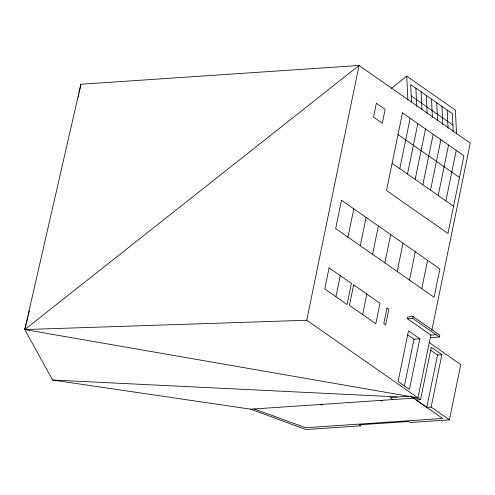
<?xml version="1.0" encoding="UTF-8"?>
<svg xmlns="http://www.w3.org/2000/svg" width="495" height="495" viewBox="0 0 495 495"><rect width="100%" height="100%" fill="white"/><g stroke="black" fill="none" stroke-linecap="round" stroke-linejoin="round"><path stroke-width="0.74" d="M78.26 97.045L78.878 94.031M79.188 92.528L80.889 84.249L359.048 65.464L470.25 143.086L431.838 330.214M429.295 342.614L460.752 364.574L449.404 419.853L431.139 407.094L441.893 354.692L431.287 347.286L420.527 399.694L306.745 320.265L359.048 65.464L24.75 329.559L52.631 380.03L250.668 409.186L305.947 429.536L360.731 425.836L361.047 424.326M347.979 237.136L353.795 208.828M335.932 296.709L340.257 275.628M360.28 245.724L366.096 217.41M372.58 254.312L378.397 225.998M362.625 314.535L366.832 294.055M399.793 168.69L410.151 118.218M384.881 262.894L390.691 234.587M407.478 174.054L417.836 123.583M415.157 179.413L425.514 128.948M397.182 271.483L402.992 243.169M422.841 184.777L433.199 134.306M409.483 280.071L415.293 251.757M430.52 190.136L440.884 139.67M439.43 337.002L436.138 334.707L430.842 335.065L407.435 318.712L407.806 316.905L413.096 316.546L439.801 335.189L439.43 337.002L430.285 337.621M436.138 334.707L412.725 318.353L413.096 316.546M438.205 195.5L448.563 145.035M421.783 288.653L427.593 260.345M404.396 386.02L414.012 339.199L407.707 334.799M445.884 200.865L456.248 150.393M419.834 338.803L409.445 389.404L398.104 381.49L408.493 330.889L419.834 338.803L414.012 339.199M430.842 335.065L417.947 397.887L250.668 409.186M431.139 407.094L426.789 407.391L437.543 354.983L430.681 350.194M408.802 396.303L24.75 329.559L80.889 84.249M306.745 320.265L24.75 329.559L27.899 316.837M28.271 315.346L29.378 310.854M24.75 329.559L25.691 328.34M391.069 88.543L406.748 76.162L455.4 110.125L456.539 133.978M407.435 318.712L412.725 318.353M437.543 354.983L441.893 354.692M420.527 399.694L416.177 399.985L426.789 407.391M449.404 419.853L410.213 422.495L408.746 421.474L359.271 424.815L360.731 425.836M52.631 380.03L397.095 396.872M411.766 397.59L417.947 397.887L410.324 396.563M254.145 408.95L305.601 427.723L442.703 418.467L410.627 396.142L389.986 397.541L392.912 399.583M411.215 95.925L452.913 125.031M398.011 134.578L459.465 177.476M392.114 163.325L453.568 206.223M381.837 400.331L382.567 400.839L381.435 400.919L380.698 400.406M321.41 404.409L322.146 404.922L321.162 404.984L320.426 404.477M453.241 131.862L452.368 113.652L410.671 84.54L411.506 101.995M447.158 110.014L448.031 128.224M441.942 106.369L442.815 124.585M436.732 102.731L437.568 120.186M431.522 99.093L432.389 117.309M426.306 95.455L427.179 113.671M421.096 91.816L421.926 109.271M415.88 88.178L416.753 106.388M406.748 76.162L407.886 100.015M341.494 200.24L335.684 228.554L434.084 297.241L439.894 268.927L341.494 200.24M329.101 267.838L324.769 288.925L347.088 304.499L351.413 283.418L329.101 267.838M376.361 103.257L373.515 117.111L382.295 123.243L385.141 109.383L376.361 103.257M353.659 284.86L349.458 305.341L375.798 323.73L379.999 303.243L353.659 284.86M402.472 112.86L386.521 190.563L447.975 233.461L463.926 155.758L402.472 112.86M386.991 308.02L383.774 323.68L385.605 324.955L388.816 309.295L386.991 308.02"/></g></svg>
